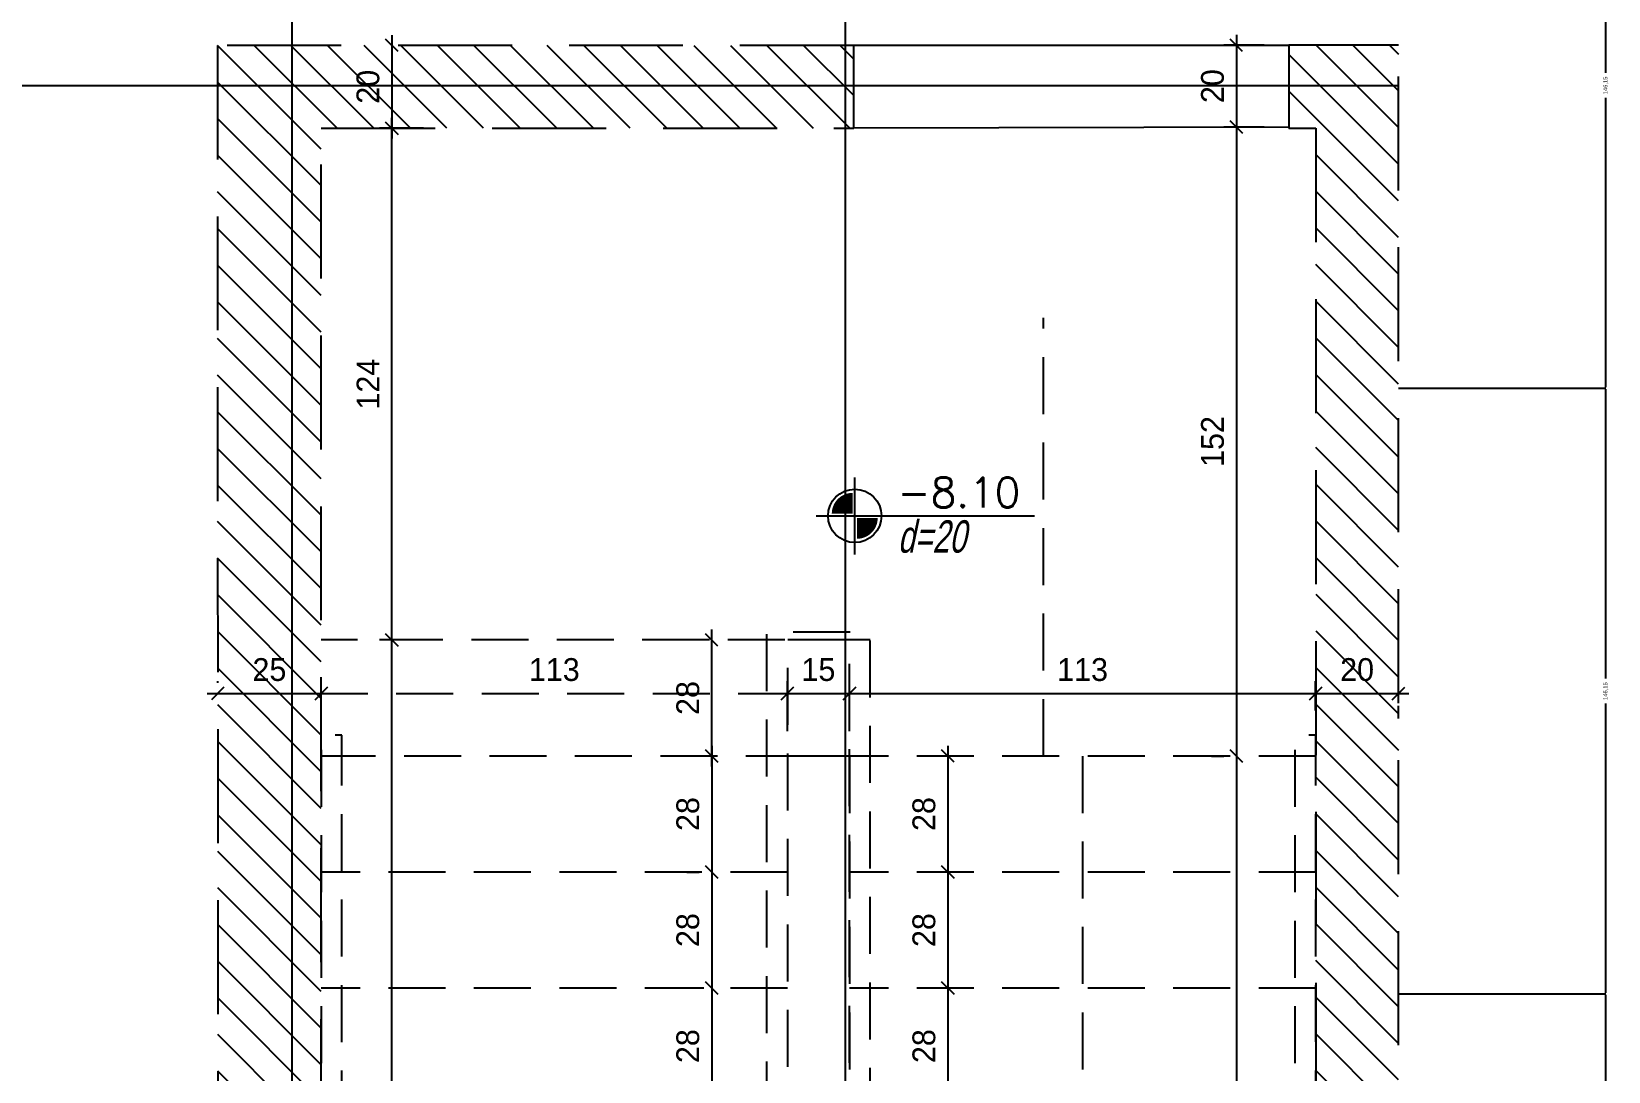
# Model space of a CAD drawing. Header units: inches. Extents: x -5298 to 11252, y 8210 to 22495.
# Drawn here: x 10450.4 to 10831, y 12956 to 13206.9 of the extents above; entities that cross this region are included whole.
import ezdxf
from ezdxf.enums import TextEntityAlignment as Align

# ---------------------------------------------------------------- set-up
doc = ezdxf.new("R2010")
doc.units = ezdxf.units.IN
doc.header["$LTSCALE"] = 55
doc.header["$MEASUREMENT"] = 0
doc.linetypes.add('DASHED2', pattern=[0.375, 0.25, -0.125])
doc.linetypes.add('HIDDEN', pattern=[0.375, 0.25, -0.125])
doc.layers.get('Defpoints').update_dxf_attribs({"color": 40})
for name, color, linetype in [('BEAM', 3, 'Continuous'), ('D7', 2, 'Continuous'), ('dim', 2, 'Continuous'), ('dim-50-v', 2, 'Continuous'), ('ENG_beton ole', 3, 'DASHED2'), ('HATCH', 8, 'Continuous'), ('V', 1, 'Continuous')]:
    doc.layers.add(name, color=color, linetype=linetype)
doc.styles.add('AA', font='hebtxt', dxfattribs={"width": 0.8, "oblique": 8})
doc.styles.add('HEBTXT', font='hebtxt-weld.shx')
doc.styles.add('ROMANS', font='romans')
doc.styles.get("Standard").update_dxf_attribs({"font": 'arial.ttf'})
doc.dimstyles.new('25', dxfattribs={"dimtxt": 5.5, "dimasz": 3, "dimexe": 3, "dimexo": 6, "dimgap": 3, "dimtad": 1, "dimdec": 0, "dimrnd": 0.5, "dimtxsty": 'HEBTXT', "dimblk1": 'OBLIQUE', "dimblk2": 'OBLIQUE', "dimsah": 1, "dimcen": 1, "dimdle": 2.5, "dimclre": 9, "dimclrt": 3, "dimazin": 3, "dimtfac": 1, "dimtdec": 0, "dimtix": 1, "dimtmove": 2, "dimatfit": 3, "dimldrblk": 'OBLIQUE'})
doc.dimstyles.get("Standard").update_dxf_attribs({"dimtxt": 2.5, "dimasz": 2.5, "dimexe": 1.25, "dimexo": 0.625, "dimtad": 1, "dimtxsty": 'Standard', "dimcen": 2.5, "dimazin": 3, "dimtfac": 1, "dimtmove": 0, "dimatfit": 3})

# ---------------------------------------------------------------- blocks, each defined once
blk = doc.blocks.new('PL')
at = {"linetype": 'ByBlock'}
for p, q in [((0, -0.258), (0, 0.258)), ((-0.258, 0), (1.204, 0))]:
    blk.add_line(p, q, dxfattribs=at)
at = {"color": 4, "const_width": 0.14}
for points in [[(-0.014, 0.084, 0.414214), (-0.084, 0.014, 1)], [(0.014, -0.084, 0.414214), (0.084, -0.014, 1)]]:
    blk.add_lwpolyline(points, format="xyb", dxfattribs=at)
at = {"linetype": 'ByBlock'}
blk.add_circle((0, 0), 0.179, dxfattribs=at)
at = {"style": 'ROMANS'}
blk.add_attdef('LEVEL', text='', height=0.2, dxfattribs=at).set_placement((0.698, 0.157), align=Align.MIDDLE)
blk = doc.blocks.new('_OBLIQUE')
at = {"color": 0, "linetype": 'ByBlock'}
blk.add_line((-0.5, -0.5), (0.5, 0.5), dxfattribs=at)
blk = doc.blocks.new('*D232')
at = {"layer": 'Defpoints', "color": 0, "linetype": 'Continuous', "transparency": 16777216}
for p in [(10753.87, 13203.62), (10741.2, 13183.9), (10753.87, 13183.9)]:
    blk.add_point(p, dxfattribs=at)
at = {"layer": 'dim-50-v', "color": 0, "linetype": 'Continuous', "lineweight": -2, "transparency": 16777216}
blk.add_line((10741.2, 13206.12), (10741.2, 13181.4), dxfattribs=at)
at = {"layer": 'dim-50-v', "color": 9, "linetype": 'Continuous', "lineweight": -2, "transparency": 16777216}
for p, q in [((10747.87, 13203.62), (10738.2, 13203.62)), ((10747.87, 13183.9), (10738.2, 13183.9))]:
    blk.add_line(p, q, dxfattribs=at)
at = {"layer": 'dim-50-v', "color": 0, "linetype": 'Continuous', "lineweight": -2, "transparency": 16777216, "xscale": 3, "yscale": 3, "zscale": 3}
for p, rotation in [((10741.2, 13203.62), 90), ((10741.2, 13183.9), 270)]:
    blk.add_blockref('_OBLIQUE', p, dxfattribs=dict(at, rotation=rotation))
at = {"layer": 'dim-50-v', "color": 3, "linetype": 'Continuous', "transparency": 16777216, "insert": (10735.45, 13193.76), "char_height": 5.5, "attachment_point": 5, "rotation": 90, "style": 'HEBTXT'}
blk.add_mtext('\\A1;20', dxfattribs=at)
blk = doc.blocks.new('*D233')
at = {"layer": 'Defpoints', "color": 0, "linetype": 'Continuous', "transparency": 16777216}
for p in [(10753.87, 13183.9), (10741.2, 13032.12, 0), (10741.2, 13032.12)]:
    blk.add_point(p, dxfattribs=at)
at = {"layer": 'dim-50-v', "color": 9, "linetype": 'Continuous', "lineweight": -2, "transparency": 16777216}
for p, q in [((10747.87, 13183.9), (10738.2, 13183.9)), ((10735.2, 13032.12), (10738.2, 13032.12))]:
    blk.add_line(p, q, dxfattribs=at)
at = {"layer": 'dim-50-v', "color": 0, "linetype": 'Continuous', "lineweight": -2, "transparency": 16777216}
blk.add_line((10741.2, 13186.4), (10741.2, 13029.62), dxfattribs=at)
at = {"layer": 'dim-50-v', "color": 0, "linetype": 'Continuous', "lineweight": -2, "transparency": 16777216, "xscale": 3, "yscale": 3, "zscale": 3}
for p, rotation in [((10741.2, 13183.9), 90), ((10741.2, 13032.12), 270)]:
    blk.add_blockref('_OBLIQUE', p, dxfattribs=dict(at, rotation=rotation))
at = {"layer": 'dim-50-v', "color": 3, "linetype": 'Continuous', "transparency": 16777216, "insert": (10735.45, 13108.01), "char_height": 5.5, "attachment_point": 5, "rotation": 90, "style": 'HEBTXT'}
blk.add_mtext('\\A1;152', dxfattribs=at)
blk = doc.blocks.new('*D234')
at = {"layer": 'Defpoints', "color": 0, "linetype": 'Continuous', "transparency": 16777216}
for p in [(10741.2, 13032.12, 0), (10741.2, 12808.12, 0), (10741.2, 12808.12)]:
    blk.add_point(p, dxfattribs=at)
at = {"layer": 'dim-50-v', "color": 0, "linetype": 'Continuous', "lineweight": -2, "transparency": 16777216}
blk.add_line((10741.2, 13034.62), (10741.2, 12805.62), dxfattribs=at)
at = {"layer": 'dim-50-v', "color": 9, "linetype": 'Continuous', "lineweight": -2, "transparency": 16777216}
for p, q in [((10735.2, 13032.12), (10738.2, 13032.12)), ((10747.2, 12808.12), (10744.2, 12808.12))]:
    blk.add_line(p, q, dxfattribs=at)
at = {"layer": 'dim-50-v', "color": 0, "linetype": 'Continuous', "lineweight": -2, "transparency": 16777216, "xscale": 3, "yscale": 3, "zscale": 3}
for p, rotation in [((10741.2, 13032.12), 90), ((10741.2, 12808.12), 270)]:
    blk.add_blockref('_OBLIQUE', p, dxfattribs=dict(at, rotation=rotation))
at = {"layer": 'dim-50-v', "color": 3, "linetype": 'Continuous', "transparency": 16777216, "insert": (10735.45, 12920.12), "char_height": 5.5, "attachment_point": 5, "rotation": 90, "style": 'HEBTXT'}
blk.add_mtext('\\A1;8*28=224', dxfattribs=at)
blk = doc.blocks.new('*D237')
at = {"layer": 'Defpoints', "color": 0, "linetype": 'Continuous', "transparency": 16777216}
for p in [(10670.37, 13032.12, 0), (10670.37, 13004.12, 0), (10671.55, 13004.12)]:
    blk.add_point(p, dxfattribs=at)
at = {"layer": 'dim-50-v', "color": 0, "linetype": 'Continuous', "lineweight": -2, "transparency": 16777216}
blk.add_line((10671.55, 13034.62), (10671.55, 13001.62), dxfattribs=at)
at = {"layer": 'dim-50-v', "color": 9, "linetype": 'Continuous', "lineweight": -2, "transparency": 16777216}
for p, q in [((10676.37, 13032.12), (10674.55, 13032.12)), ((10676.37, 13004.12), (10674.55, 13004.12))]:
    blk.add_line(p, q, dxfattribs=at)
at = {"layer": 'dim-50-v', "color": 0, "linetype": 'Continuous', "lineweight": -2, "transparency": 16777216, "xscale": 3, "yscale": 3, "zscale": 3}
for p, rotation in [((10671.55, 13032.12), 90), ((10671.55, 13004.12), 270)]:
    blk.add_blockref('_OBLIQUE', p, dxfattribs=dict(at, rotation=rotation))
at = {"layer": 'dim-50-v', "color": 3, "linetype": 'Continuous', "transparency": 16777216, "insert": (10665.8, 13018.12), "char_height": 5.5, "attachment_point": 5, "rotation": 90, "style": 'HEBTXT'}
blk.add_mtext('\\A1;28', dxfattribs=at)
blk = doc.blocks.new('*D238')
at = {"layer": 'Defpoints', "color": 0, "linetype": 'Continuous', "transparency": 16777216}
for p in [(10670.37, 13004.12, 0), (10671.55, 12976.12, 0), (10671.55, 12976.12)]:
    blk.add_point(p, dxfattribs=at)
at = {"layer": 'dim-50-v', "color": 0, "linetype": 'Continuous', "lineweight": -2, "transparency": 16777216}
blk.add_line((10671.55, 13006.62), (10671.55, 12973.62), dxfattribs=at)
at = {"layer": 'dim-50-v', "color": 9, "linetype": 'Continuous', "lineweight": -2, "transparency": 16777216}
for p, q in [((10676.37, 13004.12), (10674.55, 13004.12)), ((10677.55, 12976.12), (10674.55, 12976.12))]:
    blk.add_line(p, q, dxfattribs=at)
at = {"layer": 'dim-50-v', "color": 0, "linetype": 'Continuous', "lineweight": -2, "transparency": 16777216, "xscale": 3, "yscale": 3, "zscale": 3}
for p, rotation in [((10671.55, 13004.12), 90), ((10671.55, 12976.12), 270)]:
    blk.add_blockref('_OBLIQUE', p, dxfattribs=dict(at, rotation=rotation))
at = {"layer": 'dim-50-v', "color": 3, "linetype": 'Continuous', "transparency": 16777216, "insert": (10665.8, 12990.12), "char_height": 5.5, "attachment_point": 5, "rotation": 90, "style": 'HEBTXT'}
blk.add_mtext('\\A1;28', dxfattribs=at)
blk = doc.blocks.new('*D239')
at = {"layer": 'Defpoints', "color": 0, "linetype": 'Continuous', "transparency": 16777216}
for p in [(10671.55, 12976.12, 0), (10671.55, 12948.12, 0), (10671.55, 12948.12)]:
    blk.add_point(p, dxfattribs=at)
at = {"layer": 'dim-50-v', "color": 0, "linetype": 'Continuous', "lineweight": -2, "transparency": 16777216}
blk.add_line((10671.55, 12978.62), (10671.55, 12945.62), dxfattribs=at)
at = {"layer": 'dim-50-v', "color": 9, "linetype": 'Continuous', "lineweight": -2, "transparency": 16777216}
for p, q in [((10677.55, 12976.12), (10674.55, 12976.12)), ((10677.55, 12948.12), (10674.55, 12948.12))]:
    blk.add_line(p, q, dxfattribs=at)
at = {"layer": 'dim-50-v', "color": 0, "linetype": 'Continuous', "lineweight": -2, "transparency": 16777216, "xscale": 3, "yscale": 3, "zscale": 3}
for p, rotation in [((10671.55, 12976.12), 90), ((10671.55, 12948.12), 270)]:
    blk.add_blockref('_OBLIQUE', p, dxfattribs=dict(at, rotation=rotation))
at = {"layer": 'dim-50-v', "color": 3, "linetype": 'Continuous', "transparency": 16777216, "insert": (10665.8, 12962.12), "char_height": 5.5, "attachment_point": 5, "rotation": 90, "style": 'HEBTXT'}
blk.add_mtext('\\A1;28', dxfattribs=at)
blk = doc.blocks.new('*D245')
at = {"layer": 'Defpoints', "color": 0, "linetype": 'Continuous', "transparency": 16777216}
for p in [(10534.7, 13203.59), (10534.71, 13183.6), (10537.38, 13183.6)]:
    blk.add_point(p, dxfattribs=at)
at = {"layer": 'dim-50-v', "color": 0, "linetype": 'Continuous', "lineweight": -2, "transparency": 16777216}
blk.add_line((10537.38, 13206.09), (10537.38, 13181.1), dxfattribs=at)
at = {"layer": 'dim-50-v', "color": 9, "linetype": 'Continuous', "lineweight": -2, "transparency": 16777216}
for p, q in [((10540.7, 13203.59), (10540.38, 13203.59)), ((10540.71, 13183.6), (10540.38, 13183.6))]:
    blk.add_line(p, q, dxfattribs=at)
at = {"layer": 'dim-50-v', "color": 0, "linetype": 'Continuous', "lineweight": -2, "transparency": 16777216, "xscale": 3, "yscale": 3, "zscale": 3}
for p, rotation in [((10537.38, 13203.59), 90), ((10537.38, 13183.6), 270)]:
    blk.add_blockref('_OBLIQUE', p, dxfattribs=dict(at, rotation=rotation))
at = {"layer": 'dim-50-v', "color": 3, "linetype": 'Continuous', "transparency": 16777216, "insert": (10531.63, 13193.6), "char_height": 5.5, "attachment_point": 5, "rotation": 90, "style": 'HEBTXT'}
blk.add_mtext('\\A1;20', dxfattribs=at)
blk = doc.blocks.new('*D246')
at = {"layer": 'Defpoints', "color": 0, "linetype": 'Continuous', "transparency": 16777216}
for p in [(10620.17, 13032.12, 0), (10614.57, 13004.12, 0), (10614.57, 13004.12)]:
    blk.add_point(p, dxfattribs=at)
at = {"layer": 'dim-50-v', "color": 0, "linetype": 'Continuous', "lineweight": -2, "transparency": 16777216}
blk.add_line((10614.57, 13034.62), (10614.57, 13001.62), dxfattribs=at)
at = {"layer": 'dim-50-v', "color": 9, "linetype": 'Continuous', "lineweight": -2, "transparency": 16777216}
for p, q in [((10614.17, 13032.12), (10611.57, 13032.12)), ((10608.57, 13004.12), (10611.57, 13004.12))]:
    blk.add_line(p, q, dxfattribs=at)
at = {"layer": 'dim-50-v', "color": 0, "linetype": 'Continuous', "lineweight": -2, "transparency": 16777216, "xscale": 3, "yscale": 3, "zscale": 3}
for p, rotation in [((10614.57, 13032.12), 90), ((10614.57, 13004.12), 270)]:
    blk.add_blockref('_OBLIQUE', p, dxfattribs=dict(at, rotation=rotation))
at = {"layer": 'dim-50-v', "color": 3, "linetype": 'Continuous', "transparency": 16777216, "insert": (10608.82, 13018.12), "char_height": 5.5, "attachment_point": 5, "rotation": 90, "style": 'HEBTXT'}
blk.add_mtext('\\A1;28', dxfattribs=at)
blk = doc.blocks.new('*D247')
at = {"layer": 'Defpoints', "color": 0, "linetype": 'Continuous', "transparency": 16777216}
for p in [(10614.57, 13004.12, 0), (10614.57, 12976.12), (10618.63, 12976.12, 0)]:
    blk.add_point(p, dxfattribs=at)
at = {"layer": 'dim-50-v', "color": 9, "linetype": 'Continuous', "lineweight": -2, "transparency": 16777216}
for p, q in [((10608.57, 13004.12), (10611.57, 13004.12)), ((10612.63, 12976.12), (10611.57, 12976.12))]:
    blk.add_line(p, q, dxfattribs=at)
at = {"layer": 'dim-50-v', "color": 0, "linetype": 'Continuous', "lineweight": -2, "transparency": 16777216}
blk.add_line((10614.57, 13006.62), (10614.57, 12973.62), dxfattribs=at)
at = {"layer": 'dim-50-v', "color": 0, "linetype": 'Continuous', "lineweight": -2, "transparency": 16777216, "xscale": 3, "yscale": 3, "zscale": 3}
for p, rotation in [((10614.57, 13004.12), 90), ((10614.57, 12976.12), 270)]:
    blk.add_blockref('_OBLIQUE', p, dxfattribs=dict(at, rotation=rotation))
at = {"layer": 'dim-50-v', "color": 3, "linetype": 'Continuous', "transparency": 16777216, "insert": (10608.82, 12990.12), "char_height": 5.5, "attachment_point": 5, "rotation": 90, "style": 'HEBTXT'}
blk.add_mtext('\\A1;28', dxfattribs=at)
blk = doc.blocks.new('*D248')
at = {"layer": 'Defpoints', "color": 0, "linetype": 'Continuous', "transparency": 16777216}
for p in [(10618.63, 12976.12, 0), (10614.57, 12948.12), (10619.14, 12948.12, 0)]:
    blk.add_point(p, dxfattribs=at)
at = {"layer": 'dim-50-v', "color": 0, "linetype": 'Continuous', "lineweight": -2, "transparency": 16777216}
blk.add_line((10614.57, 12978.62), (10614.57, 12945.62), dxfattribs=at)
at = {"layer": 'dim-50-v', "color": 9, "linetype": 'Continuous', "lineweight": -2, "transparency": 16777216}
for p, q in [((10612.63, 12976.12), (10611.57, 12976.12)), ((10613.14, 12948.12), (10611.57, 12948.12))]:
    blk.add_line(p, q, dxfattribs=at)
at = {"layer": 'dim-50-v', "color": 0, "linetype": 'Continuous', "lineweight": -2, "transparency": 16777216, "xscale": 3, "yscale": 3, "zscale": 3}
for p, rotation in [((10614.57, 12976.12), 90), ((10614.57, 12948.12), 270)]:
    blk.add_blockref('_OBLIQUE', p, dxfattribs=dict(at, rotation=rotation))
at = {"layer": 'dim-50-v', "color": 3, "linetype": 'Continuous', "transparency": 16777216, "insert": (10608.82, 12962.12), "char_height": 5.5, "attachment_point": 5, "rotation": 90, "style": 'HEBTXT'}
blk.add_mtext('\\A1;28', dxfattribs=at)
blk = doc.blocks.new('*D272')
at = {"layer": 'Defpoints', "color": 0, "linetype": 'Continuous', "transparency": 16777216}
for p in [(10520.33, 13047.2), (10495.34, 13043.81), (10520.33, 13043.81)]:
    blk.add_point(p, dxfattribs=at)
at = {"layer": 'dim-50-v', "color": 9, "linetype": 'Continuous', "lineweight": -2, "transparency": 16777216}
for p, q in [((10495.34, 13049.81), (10495.34, 13050.2)), ((10520.33, 13049.81), (10520.33, 13050.2))]:
    blk.add_line(p, q, dxfattribs=at)
at = {"layer": 'dim-50-v', "color": 0, "linetype": 'Continuous', "lineweight": -2, "transparency": 16777216}
blk.add_line((10492.84, 13047.2), (10522.83, 13047.2), dxfattribs=at)
at = {"layer": 'dim-50-v', "color": 0, "linetype": 'Continuous', "lineweight": -2, "transparency": 16777216, "xscale": 3, "yscale": 3, "zscale": 3, "rotation": 180}
blk.add_blockref('_OBLIQUE', (10495.34, 13047.2), dxfattribs=at)
at = {"layer": 'dim-50-v', "color": 0, "linetype": 'Continuous', "lineweight": -2, "transparency": 16777216, "xscale": 3, "yscale": 3, "zscale": 3}
blk.add_blockref('_OBLIQUE', (10520.33, 13047.2), dxfattribs=at)
at = {"layer": 'dim-50-v', "color": 3, "linetype": 'Continuous', "transparency": 16777216, "insert": (10507.83, 13052.95), "char_height": 5.5, "attachment_point": 5, "style": 'HEBTXT'}
blk.add_mtext('\\A1;25', dxfattribs=at)
blk = doc.blocks.new('*D273')
at = {"layer": 'Defpoints', "color": 0, "linetype": 'HIDDEN', "transparency": 16777216}
for p in [(10632.82, 13047.2), (10520.33, 13043.81), (10632.82, 13032.12, 0)]:
    blk.add_point(p, dxfattribs=at)
at = {"layer": 'V', "color": 9, "linetype": 'HIDDEN', "lineweight": -2, "transparency": 16777216}
for p, q in [((10520.33, 13049.81), (10520.33, 13050.2)), ((10632.82, 13038.12), (10632.82, 13050.2))]:
    blk.add_line(p, q, dxfattribs=at)
at = {"layer": 'V', "color": 0, "linetype": 'HIDDEN', "lineweight": -2, "transparency": 16777216}
blk.add_line((10517.83, 13047.2), (10635.32, 13047.2), dxfattribs=at)
at = {"layer": 'V', "color": 0, "linetype": 'HIDDEN', "lineweight": -2, "transparency": 16777216, "xscale": 3, "yscale": 3, "zscale": 3, "rotation": 180}
blk.add_blockref('_OBLIQUE', (10520.33, 13047.2), dxfattribs=at)
at = {"layer": 'V', "color": 0, "linetype": 'HIDDEN', "lineweight": -2, "transparency": 16777216, "xscale": 3, "yscale": 3, "zscale": 3}
blk.add_blockref('_OBLIQUE', (10632.82, 13047.2), dxfattribs=at)
at = {"layer": 'V', "color": 3, "linetype": 'HIDDEN', "transparency": 16777216, "insert": (10576.58, 13052.95), "char_height": 5.5, "attachment_point": 5, "style": 'HEBTXT'}
blk.add_mtext('\\A1;113', dxfattribs=at)
blk = doc.blocks.new('*D274')
at = {"layer": 'Defpoints', "color": 0, "linetype": 'Continuous', "transparency": 16777216}
for p in [(10647.82, 13047.2), (10632.82, 13032.12, 0), (10647.82, 13032.12, 0)]:
    blk.add_point(p, dxfattribs=at)
at = {"layer": 'dim-50-v', "color": 9, "linetype": 'Continuous', "lineweight": -2, "transparency": 16777216}
for p, q in [((10632.82, 13038.12), (10632.82, 13050.2)), ((10647.82, 13038.12), (10647.82, 13050.2))]:
    blk.add_line(p, q, dxfattribs=at)
at = {"layer": 'dim-50-v', "color": 0, "linetype": 'Continuous', "lineweight": -2, "transparency": 16777216}
blk.add_line((10630.32, 13047.2), (10650.32, 13047.2), dxfattribs=at)
at = {"layer": 'dim-50-v', "color": 0, "linetype": 'Continuous', "lineweight": -2, "transparency": 16777216, "xscale": 3, "yscale": 3, "zscale": 3, "rotation": 180}
blk.add_blockref('_OBLIQUE', (10632.82, 13047.2), dxfattribs=at)
at = {"layer": 'dim-50-v', "color": 0, "linetype": 'Continuous', "lineweight": -2, "transparency": 16777216, "xscale": 3, "yscale": 3, "zscale": 3}
blk.add_blockref('_OBLIQUE', (10647.82, 13047.2), dxfattribs=at)
at = {"layer": 'dim-50-v', "color": 3, "linetype": 'Continuous', "transparency": 16777216, "insert": (10640.32, 13052.95), "char_height": 5.5, "attachment_point": 5, "style": 'HEBTXT'}
blk.add_mtext('\\A1;15', dxfattribs=at)
blk = doc.blocks.new('*D275')
at = {"layer": 'Defpoints', "color": 0, "linetype": 'Continuous', "transparency": 16777216}
for p in [(10760.32, 13047.2), (10760.32, 13037.12, 0), (10647.82, 13032.12, 0)]:
    blk.add_point(p, dxfattribs=at)
at = {"layer": 'dim-50-v', "color": 9, "linetype": 'Continuous', "lineweight": -2, "transparency": 16777216}
for p, q in [((10647.82, 13038.12), (10647.82, 13050.2)), ((10760.32, 13043.12), (10760.32, 13050.2))]:
    blk.add_line(p, q, dxfattribs=at)
at = {"layer": 'dim-50-v', "color": 0, "linetype": 'Continuous', "lineweight": -2, "transparency": 16777216}
blk.add_line((10645.32, 13047.2), (10762.82, 13047.2), dxfattribs=at)
at = {"layer": 'dim-50-v', "color": 0, "linetype": 'Continuous', "lineweight": -2, "transparency": 16777216, "xscale": 3, "yscale": 3, "zscale": 3, "rotation": 180}
blk.add_blockref('_OBLIQUE', (10647.82, 13047.2), dxfattribs=at)
at = {"layer": 'dim-50-v', "color": 0, "linetype": 'Continuous', "lineweight": -2, "transparency": 16777216, "xscale": 3, "yscale": 3, "zscale": 3}
blk.add_blockref('_OBLIQUE', (10760.32, 13047.2), dxfattribs=at)
at = {"layer": 'dim-50-v', "color": 3, "linetype": 'Continuous', "transparency": 16777216, "insert": (10704.07, 13052.95), "char_height": 5.5, "attachment_point": 5, "style": 'HEBTXT'}
blk.add_mtext('\\A1;113', dxfattribs=at)
blk = doc.blocks.new('*D276')
at = {"layer": 'Defpoints', "color": 0, "linetype": 'Continuous', "transparency": 16777216}
for p in [(10780.32, 13047.2), (10780.32, 13047.2), (10760.32, 13037.12, 0)]:
    blk.add_point(p, dxfattribs=at)
at = {"layer": 'dim-50-v', "color": 9, "linetype": 'Continuous', "lineweight": -2, "transparency": 16777216}
for p, q in [((10760.32, 13043.12), (10760.32, 13050.2)), ((10780.32, 13041.2), (10780.32, 13044.2))]:
    blk.add_line(p, q, dxfattribs=at)
at = {"layer": 'dim-50-v', "color": 0, "linetype": 'Continuous', "lineweight": -2, "transparency": 16777216}
blk.add_line((10757.82, 13047.2), (10782.82, 13047.2), dxfattribs=at)
at = {"layer": 'dim-50-v', "color": 0, "linetype": 'Continuous', "lineweight": -2, "transparency": 16777216, "xscale": 3, "yscale": 3, "zscale": 3, "rotation": 180}
blk.add_blockref('_OBLIQUE', (10760.32, 13047.2), dxfattribs=at)
at = {"layer": 'dim-50-v', "color": 0, "linetype": 'Continuous', "lineweight": -2, "transparency": 16777216, "xscale": 3, "yscale": 3, "zscale": 3}
blk.add_blockref('_OBLIQUE', (10780.32, 13047.2), dxfattribs=at)
at = {"layer": 'dim-50-v', "color": 3, "linetype": 'Continuous', "transparency": 16777216, "insert": (10770.32, 13052.95), "char_height": 5.5, "attachment_point": 5, "style": 'HEBTXT'}
blk.add_mtext('\\A1;20', dxfattribs=at)
blk = doc.blocks.new('*D1315')
at = {"layer": 'Defpoints', "color": 0, "linetype": 'Continuous', "transparency": 16777216}
for p in [(10614.57, 13060.12), (10620, 13060.12, 0), (10620.17, 13032.12, 0)]:
    blk.add_point(p, dxfattribs=at)
at = {"layer": 'dim-50-v', "color": 0, "linetype": 'Continuous', "lineweight": -2, "transparency": 16777216}
blk.add_line((10614.57, 13029.62), (10614.57, 13062.62), dxfattribs=at)
at = {"layer": 'dim-50-v', "color": 9, "linetype": 'Continuous', "lineweight": -2, "transparency": 16777216}
for p, q in [((10614, 13060.12), (10611.57, 13060.12)), ((10614.17, 13032.12), (10611.57, 13032.12))]:
    blk.add_line(p, q, dxfattribs=at)
at = {"layer": 'dim-50-v', "color": 0, "linetype": 'Continuous', "lineweight": -2, "transparency": 16777216, "xscale": 3, "yscale": 3, "zscale": 3}
for p, rotation in [((10614.57, 13060.12), 90), ((10614.57, 13032.12), 270)]:
    blk.add_blockref('_OBLIQUE', p, dxfattribs=dict(at, rotation=rotation))
at = {"layer": 'dim-50-v', "color": 3, "linetype": 'Continuous', "transparency": 16777216, "insert": (10608.82, 13046.12), "char_height": 5.5, "attachment_point": 5, "rotation": 90, "style": 'HEBTXT'}
blk.add_mtext('\\A1;28', dxfattribs=at)
blk = doc.blocks.new('*D1316')
at = {"layer": 'Defpoints', "color": 0, "linetype": 'Continuous', "transparency": 16777216}
for p in [(10537.38, 13060.12), (10552.35, 13060.12, 0), (10544.88, 12808.12, 0)]:
    blk.add_point(p, dxfattribs=at)
at = {"layer": 'dim-50-v', "color": 0, "linetype": 'Continuous', "lineweight": -2, "transparency": 16777216}
blk.add_line((10537.38, 12805.62), (10537.38, 13062.62), dxfattribs=at)
at = {"layer": 'dim-50-v', "color": 9, "linetype": 'Continuous', "lineweight": -2, "transparency": 16777216}
for p, q in [((10546.35, 13060.12), (10534.38, 13060.12)), ((10538.88, 12808.12), (10534.38, 12808.12))]:
    blk.add_line(p, q, dxfattribs=at)
at = {"layer": 'dim-50-v', "color": 0, "linetype": 'Continuous', "lineweight": -2, "transparency": 16777216, "xscale": 3, "yscale": 3, "zscale": 3}
for p, rotation in [((10537.38, 13060.12), 90), ((10537.38, 12808.12), 270)]:
    blk.add_blockref('_OBLIQUE', p, dxfattribs=dict(at, rotation=rotation))
at = {"layer": 'dim-50-v', "color": 3, "linetype": 'Continuous', "transparency": 16777216, "insert": (10531.63, 12934.12), "char_height": 5.5, "attachment_point": 5, "rotation": 90, "style": 'HEBTXT'}
blk.add_mtext('\\A1;9*28=252', dxfattribs=at)
blk = doc.blocks.new('*D1317')
at = {"layer": 'Defpoints', "color": 0, "linetype": 'Continuous', "transparency": 16777216}
for p in [(10537.38, 13183.6), (10551.04, 13183.6), (10552.35, 13060.12, 0)]:
    blk.add_point(p, dxfattribs=at)
at = {"layer": 'dim-50-v', "color": 9, "linetype": 'Continuous', "lineweight": -2, "transparency": 16777216}
for p, q in [((10545.04, 13183.6), (10534.38, 13183.6)), ((10546.35, 13060.12), (10534.38, 13060.12))]:
    blk.add_line(p, q, dxfattribs=at)
at = {"layer": 'dim-50-v', "color": 0, "linetype": 'Continuous', "lineweight": -2, "transparency": 16777216}
blk.add_line((10537.38, 13057.62), (10537.38, 13186.1), dxfattribs=at)
at = {"layer": 'dim-50-v', "color": 0, "linetype": 'Continuous', "lineweight": -2, "transparency": 16777216, "xscale": 3, "yscale": 3, "zscale": 3}
for p, rotation in [((10537.38, 13183.6), 90), ((10537.38, 13060.12), 270)]:
    blk.add_blockref('_OBLIQUE', p, dxfattribs=dict(at, rotation=rotation))
at = {"layer": 'dim-50-v', "color": 3, "linetype": 'Continuous', "transparency": 16777216, "insert": (10531.63, 13121.86), "char_height": 5.5, "attachment_point": 5, "rotation": 90, "style": 'HEBTXT'}
blk.add_mtext('\\A1;124', dxfattribs=at)
blk = doc.blocks.new('_CLOSEDFILLED')
at = {"color": 0, "linetype": 'BYBLOCK'}
blk.add_solid([(-1, 0.2), (0, 0), (-1, -0.2)], dxfattribs=at)
blk = doc.blocks.new('*D148')
at = {"color": 2}
for p, q in [((10780.33, 12974.72), (10830.33, 12974.72)), ((10830.33, 12904.64), (10830.33, 12974.47)), ((10830.33, 12828.82), (10830.33, 12898.64)), ((10780.33, 12828.57), (10830.33, 12828.57))]:
    blk.add_line(p, q, dxfattribs=at)
at = {"layer": 'Defpoints'}
for p in [(10780.33, 12974.72), (10780.33, 12828.57), (10830.33, 12828.57)]:
    blk.add_point(p, dxfattribs=at)
at = {"layer": 'dim', "color": 2, "xscale": 0.25, "yscale": 0.25}
for p, rotation in [((10830.33, 12974.72), 90), ((10830.33, 12828.57), 270)]:
    blk.add_blockref('_CLOSEDFILLED', p, dxfattribs=dict(at, rotation=rotation))
at = {"layer": 'dim', "color": 0, "insert": (10830.33, 12901.64), "char_height": 1, "attachment_point": 5, "rotation": 90}
blk.add_mtext('146,15', dxfattribs=at)
blk = doc.blocks.new('*D149')
at = {"color": 2}
for p, q in [((10780.33, 13120.86), (10830.33, 13120.86)), ((10830.33, 13050.79), (10830.33, 13120.61)), ((10830.33, 12974.97), (10830.33, 13044.79)), ((10780.33, 12974.72), (10830.33, 12974.72))]:
    blk.add_line(p, q, dxfattribs=at)
at = {"layer": 'Defpoints'}
for p in [(10780.33, 13120.86), (10780.33, 12974.72), (10830.33, 12974.72)]:
    blk.add_point(p, dxfattribs=at)
at = {"layer": 'dim', "color": 2, "xscale": 0.25, "yscale": 0.25}
for p, rotation in [((10830.33, 13120.86), 90), ((10830.33, 12974.72), 270)]:
    blk.add_blockref('_CLOSEDFILLED', p, dxfattribs=dict(at, rotation=rotation))
at = {"layer": 'dim', "color": 0, "insert": (10830.33, 13047.79), "char_height": 1, "attachment_point": 5, "rotation": 90}
blk.add_mtext('146,15', dxfattribs=at)
blk = doc.blocks.new('*D150')
at = {"color": 2}
for p, q in [((10780.33, 13267.01), (10830.33, 13267.01)), ((10830.33, 13196.94), (10830.33, 13266.76)), ((10830.33, 13121.11), (10830.33, 13190.94)), ((10780.33, 13120.86), (10830.33, 13120.86))]:
    blk.add_line(p, q, dxfattribs=at)
at = {"layer": 'Defpoints'}
for p in [(10780.33, 13267.01), (10780.33, 13120.86), (10830.33, 13120.86)]:
    blk.add_point(p, dxfattribs=at)
at = {"layer": 'dim', "color": 2, "xscale": 0.25, "yscale": 0.25}
for p, rotation in [((10830.33, 13267.01), 90), ((10830.33, 13120.86), 270)]:
    blk.add_blockref('_CLOSEDFILLED', p, dxfattribs=dict(at, rotation=rotation))
at = {"layer": 'dim', "color": 0, "insert": (10830.33, 13193.94), "char_height": 1, "attachment_point": 5, "rotation": 90}
blk.add_mtext('146,15', dxfattribs=at)

msp = doc.modelspace()

# ---------------------------------------------------------------- hatches: boundary and pattern name
at = {"layer": 'HATCH', "linetype": 'Continuous', "transparency": 33554687}
h = msp.add_hatch(dxfattribs=at)
h.set_pattern_fill('ANSI31', color=256, scale=50, angle=270)
h.set_pattern_definition([(315, (-920.788, 3.544), (4.4194174, 4.4194174), [])])
h.paths.add_polyline_path([(10520.329, 13183.594), (10648.873, 13183.617), (10648.877, 13203.594), (10495.324, 13203.593), (10495.38, 12673.615), (10780.328, 12673.617), (10780.323, 13203.618), (10753.873, 13203.618), (10753.873, 13183.618), (10760.324, 13183.618), (10760.329, 12693.618), (10520.329, 12693.615)])

# ---------------------------------------------------------------- linework, layer by layer
at = {"layer": 'BEAM', "color": 5}
for p, q in [((10513.34, 11513.244), (10513.34, 18236.017)), ((10646.834, 11513.244), (10646.834, 18236.017)), ((7576.475, 13193.937), (10780.328, 13193.937))]:
    msp.add_line(p, q, dxfattribs=at)
at = {"layer": 'BEAM', "color": 2, "linetype": 'Continuous'}
msp.add_lwpolyline([(10648.875, 13203.614), (10753.873, 13203.618), (10753.873, 13183.896), (10648.875, 13183.614)], close=True, dxfattribs=at)
at = {"layer": 'ENG_beton ole', "ltscale": 2}
msp.add_lwpolyline([(10648.873, 13183.617), (10648.877, 13203.594), (10495.324, 13203.593), (10495.38, 12673.615), (10780.328, 12673.617), (10780.323, 13203.618), (10753.873, 13203.618), (10753.873, 13183.618), (10760.324, 13183.618), (10760.329, 12693.618), (10520.329, 12693.615), (10520.329, 13183.594)], close=True, dxfattribs=at)
at = {"layer": 'V', "linetype": 'HIDDEN'}
for p, q in [((10652.824, 13060.118, 0), (10520.324, 13060.118, 0)), ((10760.324, 13032.118, 0), (10520.324, 13032.118, 0)), ((10647.824, 13032.118, 0), (10632.824, 13032.118, 0)), ((10647.824, 13032.118, 0), (10647.824, 12808.118, 0)), ((10760.324, 13032.118, 0), (10647.824, 13032.118, 0)), ((10760.324, 13004.118, 0), (10647.824, 13004.118, 0)), ((10760.324, 12976.118, 0), (10647.824, 12976.118, 0))]:
    msp.add_line(p, q, dxfattribs=at)
at = {"layer": 'V', "linetype": 'HIDDEN', "elevation": 0, "flags": 128}
for points in [[(10694.606, 13032.118), (10694.606, 13039.176), (10694.606, 13137.863)], [(10704.074, 13032.118), (10704.074, 12808.118)], [(10632.824, 13004.118), (10520.324, 13004.118)], [(10632.824, 12976.118), (10520.324, 12976.118)]]:
    msp.add_lwpolyline(points, dxfattribs=at)
for points in [[(10627.824, 12803.118), (10652.824, 12803.118), (10652.824, 13062.008), (10627.824, 13062.008)], [(10632.824, 12808.118), (10647.824, 12808.118), (10647.824, 13060.118), (10632.824, 13060.118)], [(10755.324, 12803.118), (10760.324, 12803.118), (10760.324, 13037.118), (10755.324, 13037.118)]]:
    msp.add_lwpolyline(points, close=True, dxfattribs=at)
at = {"layer": 'V', "linetype": 'HIDDEN', "flags": 128}
msp.add_lwpolyline([(10520.328, 12803.116), (10525.328, 12803.116), (10525.328, 13037.116), (10520.328, 13037.116)], close=True, dxfattribs=at)

# ---------------------------------------------------------------- block references
at = {"layer": 'D7', "xscale": 36, "yscale": 36, "zscale": 36}
msp.add_blockref('PL', (10649.087, 13090.074), dxfattribs=at).add_auto_attribs({'LEVEL': '-8.10'})

# ---------------------------------------------------------------- texts
at = {"layer": 'D7', "style": 'AA', "oblique": 12, "width": 0.7}
msp.add_text('d=20', height=7.8, dxfattribs=at).set_placement((10659.478, 13081.199, 0))

# ---------------------------------------------------------------- dimensions: what is measured, and where the dimension line sits
at = {"layer": 'dim', "color": 2}
for base, p1, p2, picture, middle in [((10830.328, 13120.864), (10780.328, 13120.864), (10780.328, 13267.011), '*D150', (10830.328, 13193.937)), ((10830.328, 12974.716), (10780.328, 12974.716), (10780.328, 13120.864), '*D149', (10830.328, 13047.79)), ((10830.328, 12828.569), (10780.328, 12828.569), (10780.328, 12974.716), '*D148', (10830.328, 12901.643))]:
    dim = msp.add_linear_dim(base=base, p1=p1, p2=p2, angle=90, dimstyle='Standard', dxfattribs=at)
    dim.commit()
    dim.dimension.update_dxf_attribs({"geometry": picture, "text_midpoint": middle})
at = {"layer": 'dim-50-v', "linetype": 'Continuous'}
for base, p1, p2, picture, middle in [((10537.377, 13183.597), (10534.702, 13203.593), (10534.705, 13183.597), '*D245', (10531.627, 13193.595)), ((10741.203, 13183.896), (10753.873, 13203.618), (10753.873, 13183.896), '*D232', (10735.453, 13193.757)), ((10741.203, 13032.118), (10753.873, 13183.896), (10741.203, 13032.118, 0), '*D233', (10735.453, 13108.007)), ((10614.57, 13004.118, 0), (10620.169, 13032.118, 0), (10614.57, 13004.118, 0), '*D246', (10608.82, 13018.118, 0)), ((10671.555, 13004.118), (10670.368, 13032.118, 0), (10670.368, 13004.118, 0), '*D237', (10665.805, 13018.118)), ((10614.57, 12976.118, 0), (10614.57, 13004.118, 0), (10618.625, 12976.118, 0), '*D247', (10608.82, 12990.118, 0)), ((10671.555, 12976.118), (10670.368, 13004.118, 0), (10671.555, 12976.118, 0), '*D238', (10665.805, 12990.118)), ((10614.57, 12948.118, 0), (10618.625, 12976.118, 0), (10619.139, 12948.118, 0), '*D248', (10608.82, 12962.118, 0)), ((10671.555, 12948.118), (10671.555, 12976.118, 0), (10671.555, 12948.118, 0), '*D239', (10665.805, 12962.118))]:
    dim = msp.add_linear_dim(base=base, p1=p1, p2=p2, angle=90, dimstyle='25', dxfattribs=at)
    dim.commit()
    dim.dimension.update_dxf_attribs({"geometry": picture, "text_midpoint": middle})
at = {"layer": 'dim-50-v', "color": 2, "linetype": 'Continuous'}
for base, p1, p2, picture, middle in [((10537.377, 13183.6), (10552.353, 13060.118, 0), (10551.043, 13183.6), '*D1317', (10531.627, 13121.859)), ((10614.57, 13060.118), (10620.169, 13032.118, 0), (10619.996, 13060.118, 0), '*D1315', (10608.82, 13046.118))]:
    dim = msp.add_linear_dim(base=base, p1=p1, p2=p2, angle=90, dimstyle='25', dxfattribs=at)
    dim.commit()
    dim.dimension.update_dxf_attribs({"geometry": picture, "text_midpoint": middle})
dim = msp.add_linear_dim(base=(10537.377, 13060.118), p1=(10544.885, 12808.118, 0), p2=(10552.353, 13060.118, 0), angle=90, text='9*28=<>', dimstyle='25', dxfattribs=at)
dim.commit()
dim.dimension.update_dxf_attribs({"geometry": '*D1316', "text_midpoint": (10531.627, 12934.118)})
at = {"layer": 'dim-50-v', "linetype": 'Continuous'}
for base, p1, p2, picture, middle in [((10520.329, 13047.202), (10495.341, 13043.814), (10520.329, 13043.814), '*D272', (10507.835, 13052.952)), ((10647.824, 13047.202, 0), (10632.824, 13032.118, 0), (10647.824, 13032.118, 0), '*D274', (10640.324, 13052.952, 0)), ((10760.32416175, 13047.20205036), (10647.82416194, 13032.11784565, 0.00000106), (10760.32416175, 13037.11784579, 0.00000054), '*D275', (10704.07416185, 13052.95205036)), ((10780.325, 13047.202), (10760.324, 13037.118, 0), (10780.325, 13047.204), '*D276', (10770.325, 13052.952))]:
    dim = msp.add_linear_dim(base=base, p1=p1, p2=p2, dimstyle='25', dxfattribs=at)
    dim.commit()
    dim.dimension.update_dxf_attribs({"geometry": picture, "text_midpoint": middle})
dim = msp.add_linear_dim(base=(10741.203, 12808.118), p1=(10741.203, 13032.118, 0), p2=(10741.203, 12808.118, 0), angle=90, text='8*28=<>', dimstyle='25', dxfattribs=at)
dim.commit()
dim.dimension.update_dxf_attribs({"geometry": '*D234', "text_midpoint": (10735.453, 12920.118)})
at = {"layer": 'V', "linetype": 'HIDDEN'}
dim = msp.add_linear_dim(base=(10632.824, 13047.202), p1=(10520.329, 13043.814), p2=(10632.824, 13032.118, 0), dimstyle='25', dxfattribs=at)
dim.commit()
dim.dimension.update_dxf_attribs({"geometry": '*D273', "text_midpoint": (10576.576, 13052.952)})

doc.saveas('drawing.dxf')
